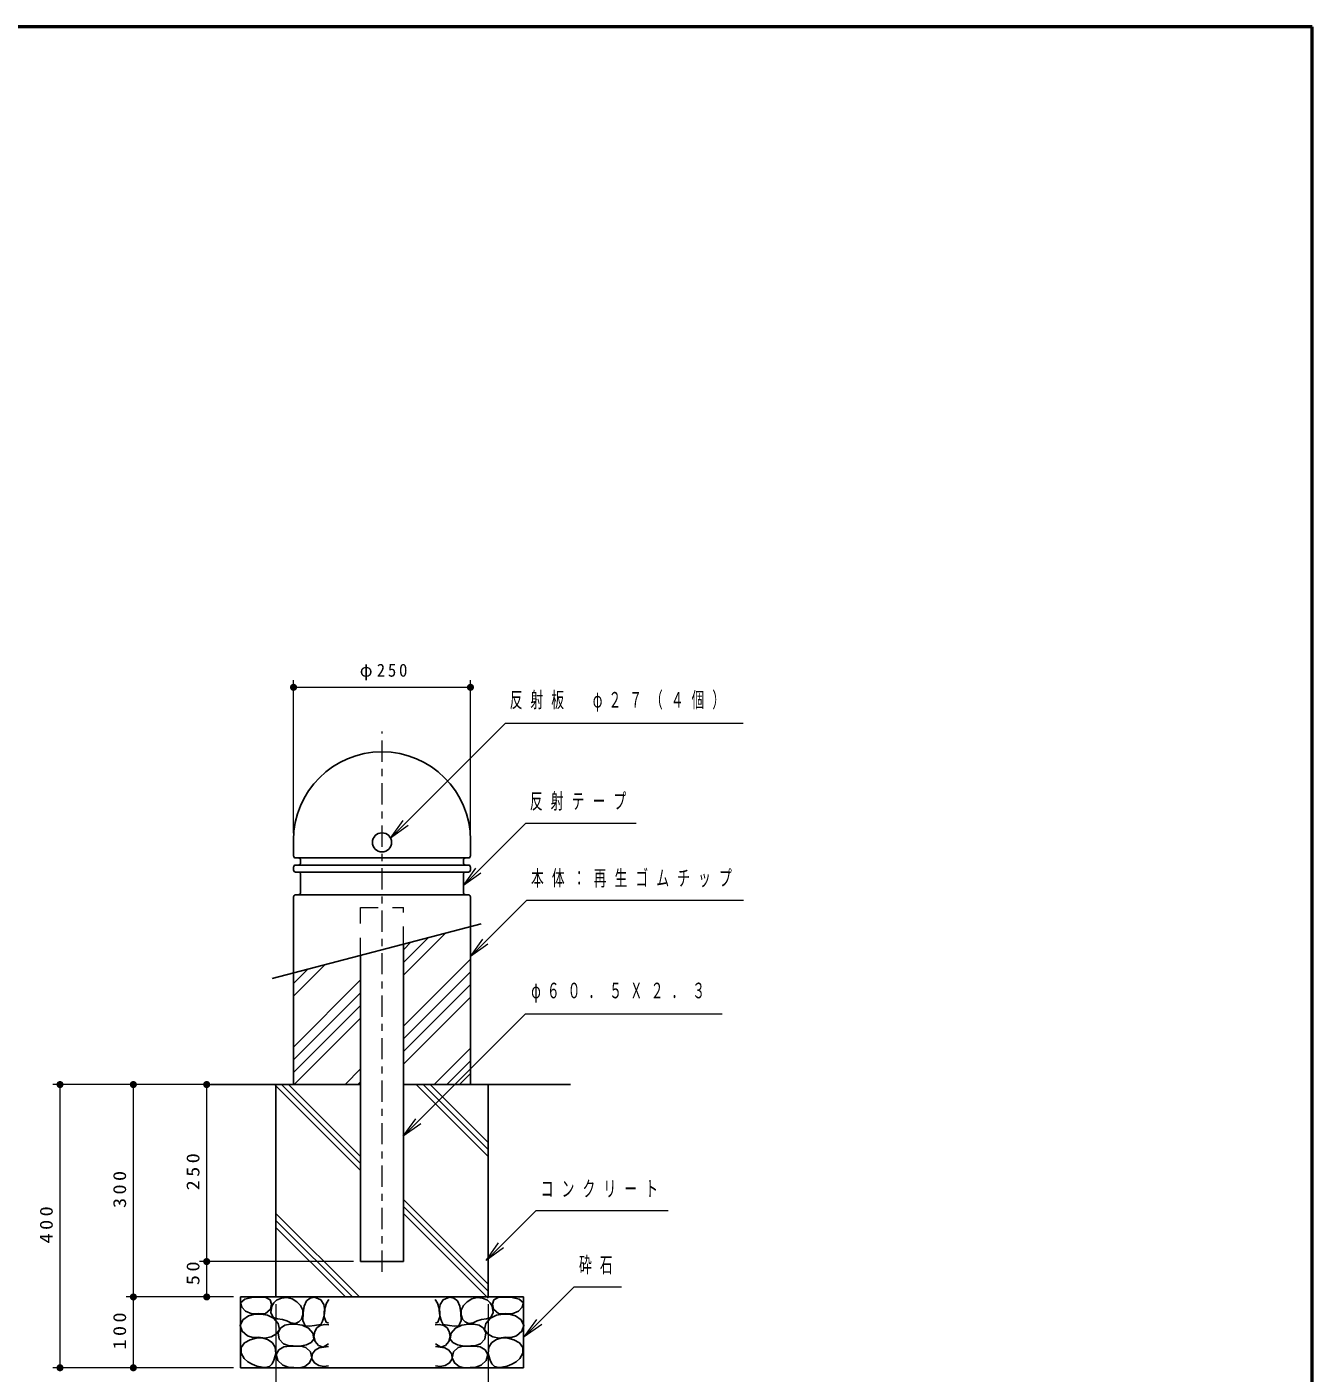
# Model space of a CAD drawing. Units: millimetres on the paper, scale 1:10. Extents: x -365 to 10, y -47 to 257.
# Drawn here: x -181.6 to 0, y 66.9 to 257 of the extents above; entities that cross this region are included whole.
import ezdxf

# ---------------------------------------------------------------- set-up
doc = ezdxf.new("R2010")
doc.units = ezdxf.units.MM
doc.linetypes.add('USER1', pattern=[4.5, 2.5, -2])
doc.linetypes.add('USER2', pattern=[6, 3, -1, 1, -1])
doc.layers.add('LY_1', color=7, linetype='Continuous', lineweight=13)
doc.layers.add('LY_2', color=7, linetype='Continuous', lineweight=13)
doc.styles.add('ＭＳ ゴシック', font='')
doc.styles.get('ＭＳ ゴシック').set_extended_font_data('MS Gothic')

# ---------------------------------------------------------------- blocks, each defined once
blk = doc.blocks.new('filled_dot')
at = {"color": 0, "linetype": 'Continuous', "lineweight": -2, "const_width": 1.25}
blk.add_lwpolyline([(-0.625, 0, 1), (0.625, 0, 1)], format="xyb", close=True, dxfattribs=at)

msp = doc.modelspace()

# ---------------------------------------------------------------- linework, layer by layer
at = {"layer": 'LY_1'}
for p, q in [((-143.91, 143.132), (-143.91, 164.734)), ((-143.91, 163.734), (-118.91, 163.734)), ((-118.91, 143.132), (-118.91, 164.734)), ((-130.2, 142.43), (-128.433, 144.905)), ((-130.2, 142.43), (-128.079, 144.551)), ((-127.725, 144.198), (-130.2, 142.43)), ((-119.91, 135.738), (-118.143, 138.213)), ((-119.91, 135.738), (-117.789, 137.859)), ((-117.436, 137.506), (-119.91, 135.738)), ((-128.385, 123.062), (-122.453, 128.994)), ((-128.385, 124.858), (-124.884, 128.359)), ((-128.385, 126.654), (-127.315, 127.724)), ((-118.91, 125.711), (-117.143, 128.186)), ((-118.91, 125.711), (-116.789, 127.832)), ((-116.436, 127.479), (-118.91, 125.711)), ((-143.91, 120.109), (-139.47, 124.55)), ((-143.91, 121.905), (-141.901, 123.915)), ((-128.385, 115.877), (-118.91, 125.352)), ((-143.91, 112.925), (-134.435, 122.4)), ((-128.385, 114.081), (-118.91, 123.556)), ((-128.385, 112.285), (-118.91, 121.76)), ((-143.91, 111.129), (-134.435, 120.604)), ((-128.385, 110.489), (-118.91, 119.964)), ((-143.91, 109.333), (-134.435, 118.808)), ((-143.816, 107.632), (-134.435, 117.012)), ((-124.059, 107.632), (-118.91, 112.78)), ((-122.263, 107.632), (-118.91, 110.984)), ((-136.631, 107.632), (-134.435, 109.827)), ((-120.467, 107.632), (-118.91, 109.188)), ((-156.636, 107.632), (-177.904, 107.632)), ((-176.904, 67.632), (-176.904, 107.632)), ((-166.541, 77.632), (-166.541, 107.632)), ((-156.636, 107.632), (-157.178, 107.632)), ((-156.178, 82.632), (-156.178, 107.632)), ((-146.589, 107.632), (-134.435, 95.478)), ((-145.599, 107.632), (-134.435, 96.468)), ((-144.609, 107.632), (-134.435, 97.458)), ((-134.835, 107.632), (-134.435, 108.031)), ((-126.589, 107.632), (-116.41, 97.453)), ((-125.599, 107.632), (-116.41, 98.443)), ((-124.609, 107.632), (-116.41, 99.433)), ((-128.42, 100.322), (-126.652, 102.797)), ((-128.42, 100.322), (-126.299, 102.443)), ((-125.945, 102.09), (-128.42, 100.322)), ((-128.385, 91.408), (-116.41, 79.433)), ((-146.41, 89.433), (-134.609, 77.632)), ((-128.385, 90.418), (-116.41, 78.443)), ((-128.385, 89.428), (-116.41, 77.453)), ((-146.41, 88.443), (-135.599, 77.632)), ((-146.41, 87.453), (-136.589, 77.632)), ((-116.715, 82.781), (-114.947, 85.256)), ((-116.715, 82.781), (-114.594, 84.902)), ((-114.24, 84.548), (-116.715, 82.781)), ((-135.435, 82.632), (-157.178, 82.632)), ((-156.178, 77.632), (-156.178, 82.632)), ((-152.41, 77.632), (-167.541, 77.632)), ((-166.541, 67.632), (-166.541, 77.632)), ((-152.41, 77.632), (-157.178, 77.632)), ((-146.41, 76.632), (-146.41, 56.571)), ((-116.41, 76.632), (-116.41, 56.571)), ((-111.316, 71.983), (-109.548, 74.458)), ((-111.316, 71.983), (-109.195, 74.105)), ((-108.841, 73.751), (-111.316, 71.983)), ((-152.41, 67.632), (-177.904, 67.632))]:
    msp.add_line(p, q, dxfattribs=at)
at = {"layer": 'LY_1', "linetype": 'USER2'}
msp.add_line((-131.41, 81.198), (-131.41, 157.499), dxfattribs=at)
at = {"layer": 'LY_1', "lineweight": 25}
for p, q in [((-143.91, 139.932), (-143.91, 142.132)), ((-118.91, 139.932), (-118.91, 142.132)), ((-143.61, 139.632), (-119.21, 139.632)), ((-142.91, 138.932), (-142.91, 139.332)), ((-119.91, 138.932), (-119.91, 139.332)), ((-143.91, 137.932), (-143.91, 138.332)), ((-143.61, 138.632), (-119.21, 138.632)), ((-143.61, 137.632), (-119.21, 137.632)), ((-142.91, 134.732), (-142.91, 137.332)), ((-119.91, 134.732), (-119.91, 137.332)), ((-118.91, 137.932), (-118.91, 138.332)), ((-143.91, 107.632), (-143.91, 134.132)), ((-143.61, 134.432), (-119.21, 134.432)), ((-118.91, 107.632), (-118.91, 134.132)), ((-117.393, 130.316), (-146.946, 122.597)), ((-128.385, 82.632), (-128.385, 127.445)), ((-134.435, 82.632), (-134.435, 125.865)), ((-155.636, 107.632), (-134.435, 107.632)), ((-146.41, 77.632), (-146.41, 107.632)), ((-128.385, 107.632), (-104.788, 107.632)), ((-116.41, 77.632), (-116.41, 107.632)), ((-134.435, 82.632), (-128.385, 82.632)), ((-151.41, 77.632), (-151.41, 67.632)), ((-151.41, 77.632), (-111.41, 77.632)), ((-111.41, 77.632), (-111.41, 67.632)), ((-151.41, 67.632), (-111.41, 67.632))]:
    msp.add_line(p, q, dxfattribs=at)
at = {"layer": 'LY_1', "linetype": 'USER1'}
for p, q in [((-134.435, 132.632), (-128.385, 132.632)), ((-134.435, 125.865), (-134.435, 132.632)), ((-128.385, 127.445), (-128.385, 132.632))]:
    msp.add_line(p, q, dxfattribs=at)
at = {"layer": 'LY_1'}
for points in [[(-130.2, 142.43), (-113.955, 158.675), (-80.364, 158.675)], [(-119.91, 135.738), (-111.107, 144.542), (-95.516, 144.542)], [(-118.91, 125.711), (-110.946, 133.676), (-80.355, 133.676)], [(-128.42, 100.322), (-111.128, 117.614), (-83.334, 117.614)], [(-116.715, 82.781), (-109.644, 89.852), (-90.979, 89.852)], [(-111.316, 71.983), (-104.245, 79.054), (-97.58, 79.054)]]:
    msp.add_lwpolyline(points, dxfattribs=at)
at = {"layer": 'LY_1', "lineweight": 25}
for points in [[(-148.877, 75.282), (-149.815, 75.258), (-150.71, 75.629), (-151.232, 76.206), (-151.38, 76.818), (-150.791, 77.312), (-149.818, 77.537), (-149.203, 77.599), (-148.604, 77.611), (-147.813, 77.544), (-147.192, 77.215), (-147.005, 76.597), (-147.167, 75.901), (-147.91, 75.257)], [(-144.293, 73.969), (-144.867, 74.243), (-145.482, 74.44), (-146.197, 74.523), (-146.795, 74.737), (-147.108, 75.444), (-146.994, 76.323), (-146.709, 76.805), (-146.3, 77.165), (-145.611, 77.481), (-144.863, 77.562), (-144.12, 77.375), (-143.45, 76.967), (-142.926, 76.433), (-142.608, 75.778), (-142.575, 75.117), (-142.806, 74.489), (-143.172, 74.1), (-143.649, 73.894)], [(-140.031, 73.721), (-140.948, 73.622), (-141.666, 73.508), (-142.261, 73.572), (-142.594, 74.305), (-142.558, 75.406), (-142.428, 76.33), (-142.063, 77.066), (-141.563, 77.454), (-140.948, 77.611), (-140.056, 77.24), (-139.623, 76.552), (-139.486, 75.728), (-139.573, 74.953), (-139.808, 74.217)], [(-122.79, 73.721), (-121.873, 73.622), (-121.155, 73.508), (-120.56, 73.572), (-120.227, 74.305), (-120.263, 75.406), (-120.393, 76.33), (-120.758, 77.066), (-121.258, 77.454), (-121.873, 77.611), (-122.765, 77.24), (-123.198, 76.552), (-123.335, 75.728), (-123.247, 74.953), (-123.013, 74.217)], [(-118.528, 73.969), (-117.954, 74.243), (-117.339, 74.44), (-116.624, 74.523), (-116.026, 74.737), (-115.713, 75.444), (-115.827, 76.323), (-116.112, 76.805), (-116.521, 77.165), (-117.21, 77.481), (-117.958, 77.562), (-118.701, 77.375), (-119.371, 76.967), (-119.895, 76.433), (-120.213, 75.778), (-120.246, 75.117), (-120.015, 74.489), (-119.649, 74.1), (-119.172, 73.894)], [(-113.944, 75.282), (-113.006, 75.258), (-112.11, 75.629), (-111.589, 76.206), (-111.441, 76.818), (-112.03, 77.312), (-113.003, 77.537), (-113.617, 77.599), (-114.217, 77.611), (-115.008, 77.544), (-115.629, 77.215), (-115.816, 76.597), (-115.654, 75.901), (-114.91, 75.257)], [(-148.877, 71.937), (-149.653, 71.924), (-150.413, 72.16), (-151.153, 72.783), (-151.454, 73.597), (-151.07, 74.387), (-150.264, 74.96), (-149.378, 75.203), (-148.48, 75.208), (-147.568, 75.057), (-146.721, 74.638), (-146.071, 73.888), (-145.903, 73.027), (-146.329, 72.404), (-147.068, 71.986), (-147.984, 71.816)], [(-113.944, 71.937), (-113.168, 71.924), (-112.408, 72.16), (-111.668, 72.783), (-111.367, 73.597), (-111.751, 74.387), (-112.557, 74.96), (-113.443, 75.203), (-114.341, 75.208), (-115.253, 75.057), (-116.1, 74.638), (-116.749, 73.888), (-116.918, 73.027), (-116.492, 72.404), (-115.753, 71.986), (-114.837, 71.816)], [(-143.946, 70.748), (-144.646, 70.756), (-145.309, 70.995), (-145.938, 71.682), (-146.102, 72.556), (-145.758, 73.205), (-145.135, 73.647), (-144.405, 73.812), (-143.649, 73.795), (-142.68, 73.656), (-141.79, 73.225), (-141.178, 72.496), (-141.047, 71.689), (-141.433, 71.203), (-142.063, 70.871), (-143.016, 70.663)], [(-118.875, 70.748), (-118.175, 70.756), (-117.512, 70.995), (-116.883, 71.682), (-116.719, 72.556), (-117.063, 73.205), (-117.686, 73.647), (-118.416, 73.812), (-119.172, 73.795), (-120.14, 73.656), (-121.031, 73.225), (-121.643, 72.496), (-121.774, 71.689), (-121.388, 71.203), (-120.758, 70.871), (-119.805, 70.663)], [(-148.356, 67.7), (-149.077, 67.873), (-149.769, 68.146), (-150.368, 68.475), (-150.884, 68.939), (-151.299, 69.703), (-151.33, 70.5), (-150.833, 71.136), (-150.017, 71.565), (-149.181, 71.807), (-148.362, 71.849), (-147.588, 71.64), (-146.932, 71.177), (-146.498, 70.525), (-146.412, 69.626), (-146.672, 68.691), (-146.933, 68.173), (-147.316, 67.799), (-147.819, 67.66)], [(-143.872, 67.674), (-144.666, 67.705), (-145.433, 67.996), (-146.145, 68.673), (-146.374, 69.508), (-145.978, 70.151), (-145.259, 70.573), (-144.398, 70.702), (-143.525, 70.672), (-142.821, 70.661), (-142.162, 70.499), (-141.532, 69.884), (-141.319, 69.037), (-141.645, 68.306), (-142.31, 67.798), (-143.086, 67.605)], [(-118.949, 67.674), (-118.155, 67.705), (-117.388, 67.996), (-116.676, 68.673), (-116.447, 69.508), (-116.843, 70.151), (-117.562, 70.573), (-118.423, 70.702), (-119.296, 70.672), (-120, 70.661), (-120.659, 70.499), (-121.289, 69.884), (-121.502, 69.037), (-121.176, 68.306), (-120.51, 67.798), (-119.735, 67.605)], [(-114.464, 67.7), (-113.744, 67.873), (-113.052, 68.146), (-112.453, 68.475), (-111.937, 68.939), (-111.522, 69.703), (-111.491, 70.5), (-111.988, 71.136), (-112.804, 71.565), (-113.64, 71.807), (-114.459, 71.849), (-115.233, 71.64), (-115.889, 71.177), (-116.323, 70.525), (-116.409, 69.626), (-116.149, 68.691), (-115.888, 68.173), (-115.505, 67.799), (-115.002, 67.66)]]:
    msp.add_lwpolyline(points, close=True, dxfattribs=at)
for points in [[(-138.941, 77.289), (-139.25, 76.738), (-139.461, 76.149), (-139.559, 75.516), (-139.56, 74.836), (-139.312, 74.068), (-138.99, 73.944)], [(-123.88, 77.289), (-123.571, 76.738), (-123.36, 76.149), (-123.262, 75.516), (-123.261, 74.836), (-123.509, 74.068), (-123.831, 73.944)], [(-138.965, 71.02), (-139.733, 70.549), (-140.367, 70.764), (-140.849, 71.342), (-141.043, 72.051), (-140.923, 72.755), (-140.615, 73.263), (-140.155, 73.622), (-139.545, 73.765), (-138.916, 73.696)], [(-123.856, 71.02), (-123.087, 70.549), (-122.454, 70.764), (-121.972, 71.342), (-121.778, 72.051), (-121.898, 72.755), (-122.206, 73.263), (-122.666, 73.622), (-123.276, 73.765), (-123.905, 73.696)], [(-138.965, 67.898), (-139.642, 67.819), (-140.328, 67.948), (-140.955, 68.315), (-141.319, 68.889), (-141.26, 69.558), (-140.873, 70.128), (-140.293, 70.424), (-139.634, 70.549), (-138.965, 70.624)], [(-123.856, 67.898), (-123.179, 67.819), (-122.493, 67.948), (-121.866, 68.315), (-121.502, 68.889), (-121.561, 69.558), (-121.948, 70.128), (-122.528, 70.424), (-123.187, 70.549), (-123.856, 70.624)]]:
    msp.add_lwpolyline(points, dxfattribs=at)
msp.add_circle((-131.41, 141.832), 1.35, dxfattribs=at)
for centre, radius, start, end in [((-131.41, 142.132), 12.5, 0, 180), ((-143.61, 139.932), 0.3, 179.99999, 270), ((-143.21, 139.332), 0.3, 0, 90), ((-143.21, 138.932), 0.3, 270, 0), ((-119.61, 139.332), 0.3, 90, 180), ((-119.61, 138.932), 0.3, 179.99999, 270), ((-119.21, 139.932), 0.3, 270, 0), ((-143.61, 138.332), 0.3, 90, 180), ((-143.61, 137.932), 0.3, 179.99999, 270), ((-143.21, 137.332), 0.3, 0, 90), ((-119.61, 137.332), 0.3, 90, 180), ((-119.21, 138.332), 0.3, 0, 90), ((-119.21, 137.932), 0.3, 270, 0), ((-143.61, 134.132), 0.3, 90, 180), ((-143.21, 134.732), 0.3, 270, 0), ((-119.61, 134.732), 0.3, 179.99999, 270), ((-119.21, 134.132), 0.3, 0, 90)]:
    msp.add_arc(centre, radius, start, end, dxfattribs=at)
at = {"layer": 'LY_2', "lineweight": 50}
for p, q in [((0, 257), (-365, 257)), ((0, 0), (0, 257))]:
    msp.add_line(p, q, dxfattribs=at)

# ---------------------------------------------------------------- block references
at = {"layer": 'LY_1', "xscale": 0.4, "yscale": 0.4}
msp.add_blockref('filled_dot', (-143.91, 163.734), dxfattribs=at)
for p, rotation in [((-118.91, 163.734), 180), ((-176.904, 107.632), 270), ((-166.541, 107.632), 270), ((-156.178, 107.632), 270), ((-156.178, 82.632), 270), ((-166.541, 77.632), 270), ((-156.178, 77.632), 90), ((-176.904, 67.632), 90), ((-166.541, 67.632), 90)]:
    msp.add_blockref('filled_dot', p, dxfattribs=dict(at, rotation=rotation))

# ---------------------------------------------------------------- texts
at = {"layer": 'LY_1', "style": 'ＭＳ ゴシック'}
for s, insert, char_height, attachment_point in [('\\T1.33;\\W0.95;φ250', (-130.991, 164.734), 1.833, 8), ('\\T1.63;\\W0.6;反射板\u3000φ２７（４個）', (-113.364, 161.675), 2.199, 4), ('\\T1.64;\\W0.6;反射テープ', (-110.516, 147.542), 2.199, 4), ('\\T1.64;\\W0.6;本体：再生ゴムチップ', (-110.355, 136.676), 2.199, 4), ('\\T1.63;\\W0.6;φ６０．５Ｘ２．３', (-110.334, 120.614), 2.199, 4), ('\\T1.64;\\W0.6;コンクリート', (-108.979, 92.852), 2.199, 4), ('\\T1.64;\\W0.6;砕石', (-103.58, 82.054), 2.199, 4)]:
    msp.add_mtext(s, dxfattribs=dict(at, insert=insert, char_height=char_height, attachment_point=attachment_point))
at = {"layer": 'LY_1', "char_height": 1.833, "attachment_point": 8, "rotation": 90, "style": 'ＭＳ ゴシック'}
for s, insert in [('\\T1.33;\\W1.15;250', (-157.178, 95.547)), ('\\T1.33;\\W1.15;300', (-167.541, 93.048)), ('\\T1.33;\\W1.15;400', (-177.904, 88.048)), ('\\T1.34;\\W1.15;50', (-157.178, 81.212)), ('\\T1.33;\\W1.15;100', (-167.541, 73.06))]:
    msp.add_mtext(s, dxfattribs=dict(at, insert=insert))

doc.saveas('drawing.dxf')
